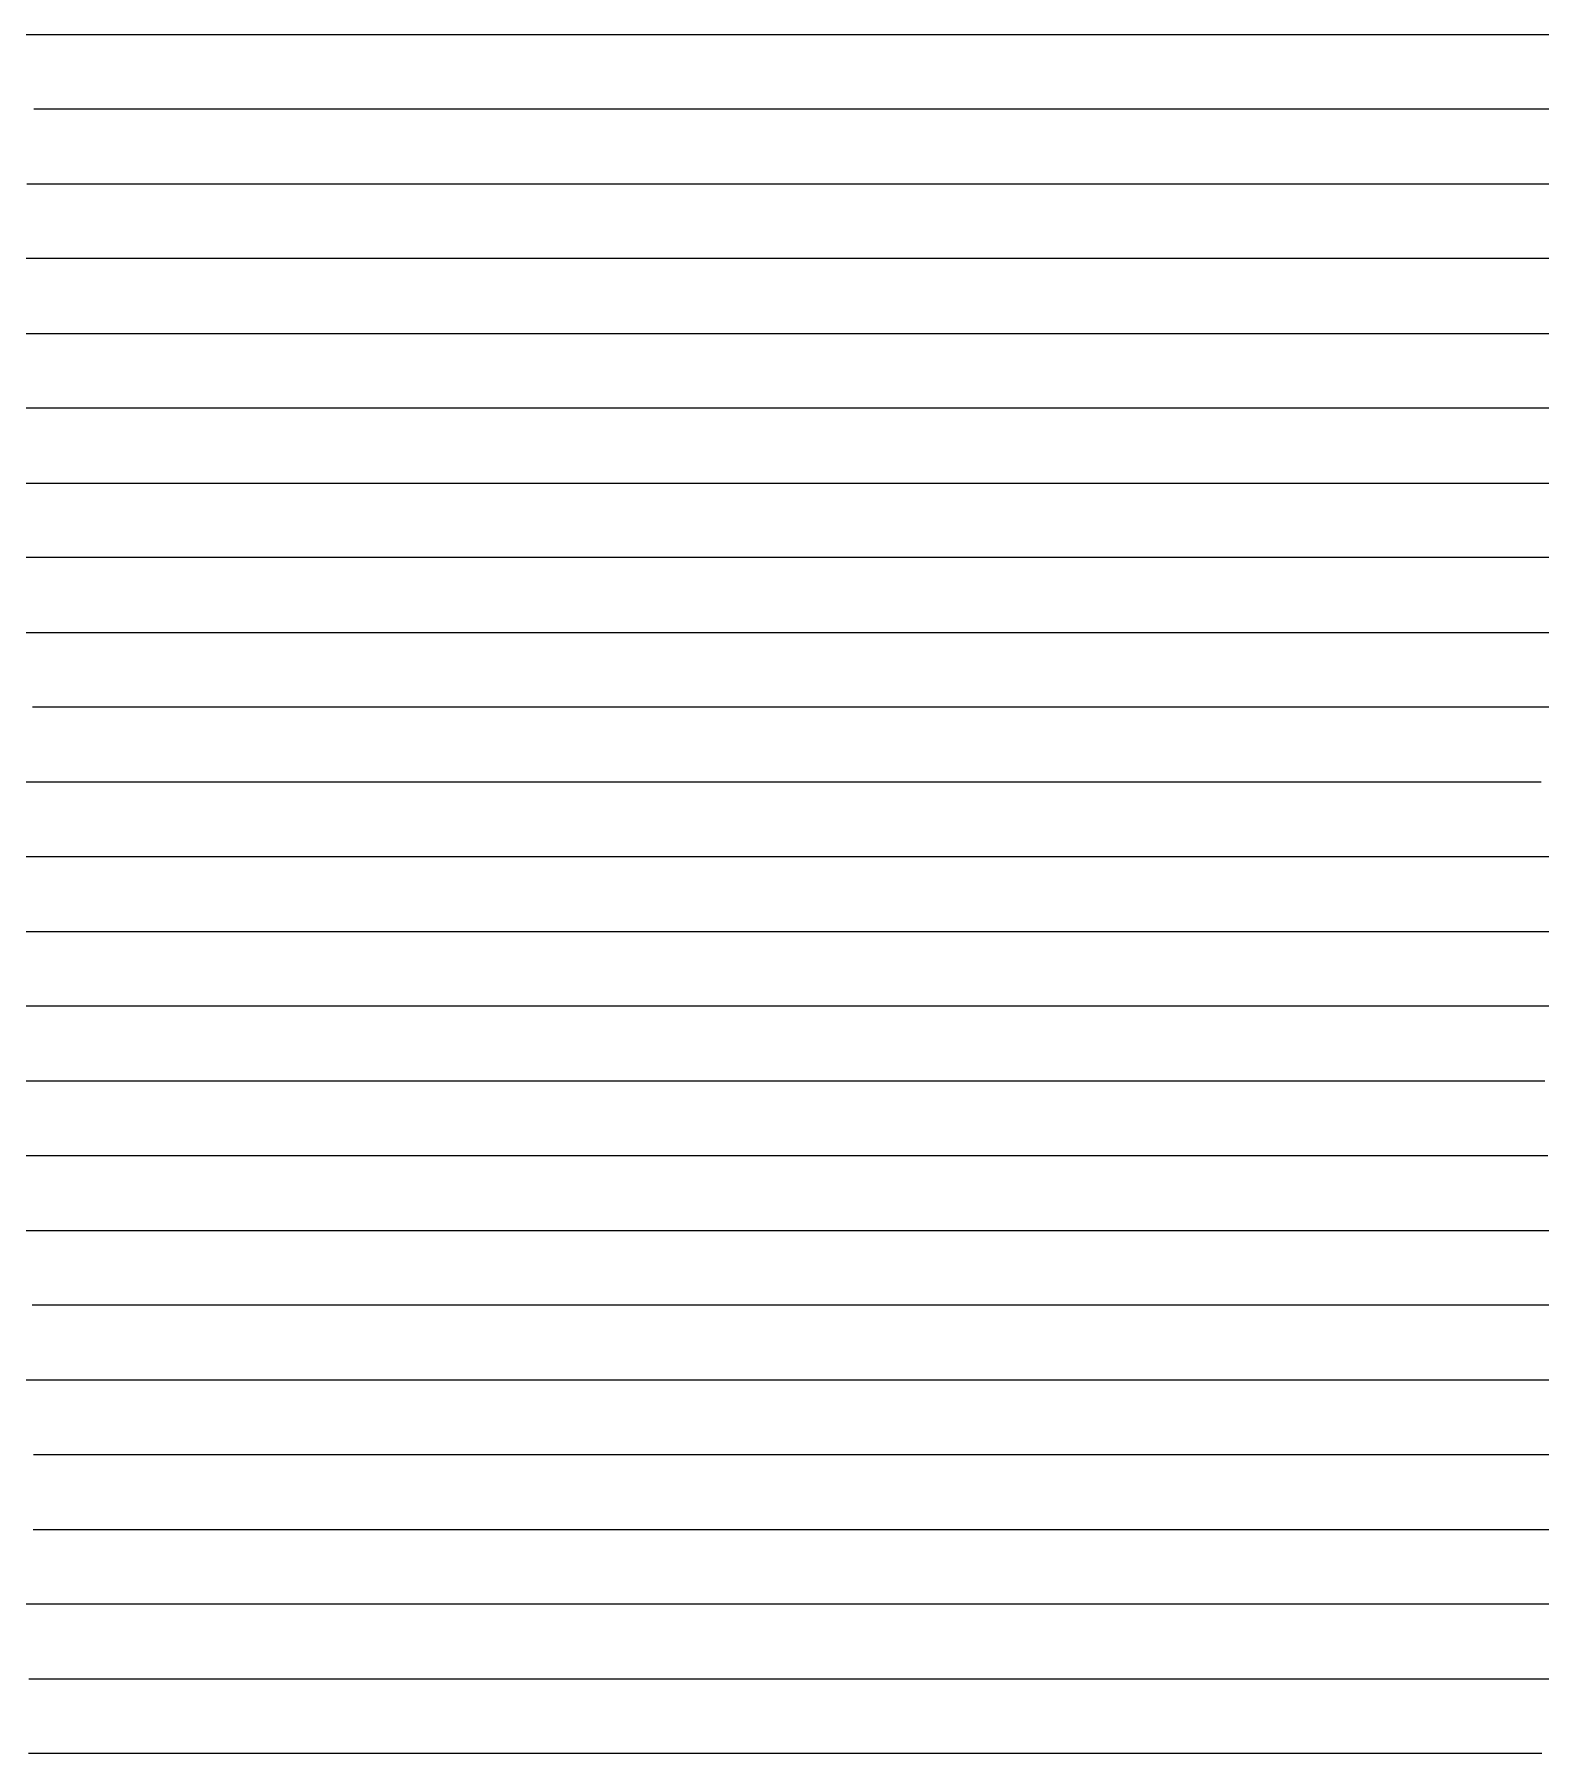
# Model space of a CAD drawing. Extents: x 20 to 170, y 60 to 234.
# Drawn here: x 113.75 to 132.5, y 190.27 to 211.67 of the extents above; entities that cross this region are included whole.
import ezdxf

# ---------------------------------------------------------------- set-up
doc = ezdxf.new("R2010")
doc.units = 0
doc.header["$LTSCALE"] = 0.000394
doc.layers.add('SPLINE', color=7, linetype='CONTINUOUS')

msp = doc.modelspace()

# ---------------------------------------------------------------- linework, layer by layer
at = {"layer": 'SPLINE', "color": 2}
for points in [[(113.461075, 211.673523, -29.547874), (113.877045, 211.673523, -29.673153), (114.082657, 211.673523, -29.789013), (114.290627, 211.673523, -30.014473), (114.465569, 211.673523, -30.302551), (114.482086, 211.673523, -30.321331), (114.994957, 211.673523, -30.656351), (115.200623, 211.673523, -30.872391), (115.302185, 211.673523, -31.075909), (115.354202, 211.673523, -31.235649), (115.406212, 211.673523, -31.492409), (115.477127, 211.673523, -32.009068), (115.860016, 211.673523, -32.506924), (115.883614, 211.673523, -32.519444), (116.067986, 211.673523, -32.672863), (116.252342, 211.673523, -33.051743), (116.339798, 211.673523, -33.311623), (116.954254, 211.673523, -35.309376), (116.973213, 211.673523, -35.362595), (117.143364, 211.673523, -35.559875), (117.311172, 211.673523, -35.885536), (117.481339, 211.673523, -36.358311), (117.649132, 211.673523, -37.009651), (117.75074, 211.673523, -37.523129), (117.975288, 211.673523, -38.756886), (119.045952, 211.673523, -38.794464), (121.487434, 211.673523, -38.800705), (121.837189, 211.673523, -38.806965), (122.359535, 211.673523, -38.847664), (122.534447, 211.673523, -38.857063), (123.231659, 211.673523, -38.835144), (124.278687, 211.673523, -38.863304), (126.022949, 211.673523, -38.910263), (127.419716, 211.673523, -38.910263), (128.116913, 211.673523, -38.925945), (128.814178, 211.673523, -38.913445), (129.861221, 211.673523, -38.913445), (130.210983, 211.673523, -38.922825), (130.908203, 211.673523, -38.976044), (131.257965, 211.673523, -38.988544), (131.605392, 211.673523, -38.988544), (133.002243, 211.673523, -39.026123)], [(132.827393, 210.742386, -39.026123), (131.257965, 210.742386, -38.963524), (130.560776, 210.742386, -38.947865), (130.210983, 210.742386, -38.922825), (128.814178, 210.742386, -38.910263), (128.466782, 210.742386, -38.919704), (128.116913, 210.742386, -38.941605), (127.419716, 210.742386, -38.885223), (127.069977, 210.742386, -38.875843), (126.022949, 210.742386, -38.894604), (124.628479, 210.742386, -38.872746), (123.406609, 210.742386, -38.872746), (122.534447, 210.742386, -38.825745), (121.837189, 210.742386, -38.800705), (119.918106, 210.742386, -38.800705), (119.89444, 210.742386, -38.759983), (119.603722, 210.742386, -36.583771), (119.464279, 210.742386, -35.694496), (119.324867, 210.742386, -35.008755), (119.185371, 210.742386, -34.48584), (119.045952, 210.742386, -34.09758), (118.90416, 210.742386, -33.831421), (118.762367, 210.742386, -33.677982), (118.738693, 210.742386, -33.662342), (118.22821, 210.742386, -32.456802), (118.21167, 210.742386, -32.403587), (118.124176, 210.742386, -31.927628), (118.027328, 210.742386, -31.586348), (117.930374, 210.742386, -31.379669), (117.701141, 210.742386, -31.169849), (117.256798, 210.742386, -31.025829), (117.23555, 210.742386, -30.991409), (117.204819, 210.742386, -30.891211), (116.989723, 210.742386, -30.515451), (116.743919, 210.742386, -30.286871), (116.252342, 210.742386, -29.795273), (116.091614, 210.742386, -29.588594), (115.930893, 210.742386, -29.428915), (115.890717, 210.742386, -29.403854), (114.966606, 210.742386, -28.774477), (114.857872, 210.742386, -28.714996), (114.311905, 210.742386, -28.627337), (113.90303, 210.742386, -28.661757), (113.744698, 210.742386, -28.686817)], [(113.657265, 209.811172, -27.046062), (113.869949, 209.811172, -27.50004), (114.02832, 209.811172, -27.907139), (114.049576, 209.811172, -27.932178), (114.453735, 209.811172, -27.894619), (114.857872, 209.811172, -27.756821), (115.380219, 209.811172, -27.675421), (115.9049, 209.811172, -27.838259), (116.252342, 209.811172, -28.076199), (116.951927, 209.811172, -28.527117), (117.299347, 209.811172, -28.840237), (117.540421, 209.811172, -29.137714), (117.776802, 209.811172, -29.513454), (117.8004, 209.811172, -29.538515), (118.06749, 209.811172, -29.610495), (118.336922, 209.811172, -29.660633), (118.679619, 209.811172, -29.826572), (118.852119, 209.811172, -29.989433), (119.022293, 209.811172, -30.261793), (119.211426, 209.811172, -30.700171), (119.227936, 209.811172, -30.722111), (119.655739, 209.811172, -31.000809), (119.851898, 209.811172, -31.207449), (119.948807, 209.811172, -31.407869), (120.048035, 209.811172, -31.780447), (120.187508, 209.811172, -32.810623), (120.211143, 209.811172, -32.926502), (120.636559, 209.811172, -34.10384), (120.844536, 209.811172, -34.366859), (121.052559, 209.811172, -34.874161), (121.258141, 209.811172, -35.666336), (121.362144, 209.811172, -36.198631), (121.482689, 209.811172, -36.968891), (121.742668, 209.811172, -38.778744), (121.761566, 209.811172, -38.813244), (122.534447, 209.811172, -38.800705), (122.884216, 209.811172, -38.819485), (123.406609, 209.811172, -38.860184), (123.928925, 209.811172, -38.872746), (125.325691, 209.811172, -38.872746), (126.022949, 209.811172, -38.894604), (127.419716, 209.811172, -38.872746), (128.466782, 209.811172, -38.947865), (129.164001, 209.811172, -38.947865), (129.861221, 209.811172, -38.969784), (130.210983, 209.811172, -38.960365), (131.605392, 209.811172, -38.972904), (132.827393, 209.811172, -39.023045)], [(132.652512, 208.882339, -38.988544), (132.305008, 208.882339, -38.991703), (131.52037, 208.882339, -39.023045), (130.908203, 208.882339, -39.010506), (130.560776, 208.882339, -38.988544), (130.036102, 208.882339, -38.954124), (128.814178, 208.882339, -38.947865), (127.419716, 208.882339, -38.872746), (126.022949, 208.882339, -38.891525), (125.675514, 208.882339, -38.875843), (123.678322, 208.882339, -38.872746), (123.364037, 208.882339, -38.857063), (123.340363, 208.882339, -38.844524), (123.231659, 208.882339, -38.569008), (122.969322, 208.882339, -38.086788), (122.685692, 208.882339, -37.779907), (122.288628, 208.882339, -35.716415), (121.915199, 208.882339, -33.142544), (121.889236, 208.882339, -33.032944), (121.863243, 208.882339, -32.948444), (121.137634, 208.882339, -30.985149), (120.920189, 208.882339, -30.380831), (120.790184, 208.882339, -30.127172), (120.440422, 208.882339, -29.804653), (120.005493, 208.882339, -29.641815), (119.568283, 208.882339, -29.356915), (119.393402, 208.882339, -29.253574), (119.045952, 208.882339, -29.150215), (118.717445, 208.882339, -29.093855), (118.549629, 208.882339, -28.765097), (118.433823, 208.882339, -28.561537), (118.024948, 208.882339, -27.913359), (117.911507, 208.882339, -27.756821), (117.649132, 208.882339, -27.547041), (116.777046, 208.882339, -27.033503), (116.602104, 208.882339, -26.945843), (116.252342, 208.882339, -26.867582), (115.930893, 208.882339, -26.873802), (115.730049, 208.882339, -26.905123), (115.609474, 208.882339, -26.905123), (115.288055, 208.882339, -26.939583), (115.127327, 208.882339, -26.989662), (114.966606, 208.882339, -27.049183), (114.945351, 208.882339, -27.046062), (114.857872, 208.882339, -26.848763), (114.508072, 208.882339, -25.990805), (114.399338, 208.882339, -25.709026), (114.160637, 208.882339, -25.333246), (113.907776, 208.882339, -25.142248), (113.635986, 208.882339, -24.963728)], [(113.461075, 207.951126, -23.573492), (114.857872, 207.951126, -24.531651), (115.129692, 207.951126, -24.782148), (115.266777, 207.951126, -24.985668), (115.675644, 207.951126, -25.893726), (115.947464, 207.951126, -26.391624), (115.968742, 207.951126, -26.416664), (116.11055, 207.951126, -26.447985), (116.252342, 207.951126, -26.401005), (116.951927, 207.951126, -26.291405), (117.299347, 207.951126, -26.316444), (117.649132, 207.951126, -26.444864), (118.346367, 207.951126, -26.861282), (118.696159, 207.951126, -27.118082), (118.87104, 207.951126, -27.30278), (119.045952, 207.951126, -27.593981), (119.655739, 207.951126, -28.799557), (120.440422, 207.951126, -29.003077), (120.745262, 207.951126, -29.103294), (120.790184, 207.951126, -29.103294), (121.137634, 207.951126, -29.159655), (121.487434, 207.951126, -29.344355), (121.662308, 207.951126, -29.519714), (121.837189, 207.951126, -29.823433), (122.16806, 207.951126, -30.706451), (122.68335, 207.951126, -31.545588), (122.718758, 207.951126, -31.614487), (122.829849, 207.951126, -31.940187), (123.014214, 207.951126, -32.885803), (123.609833, 207.951126, -34.26038), (123.817825, 207.951126, -34.80526), (123.935959, 207.951126, -35.202915), (124.054146, 207.951126, -35.707016), (124.15815, 207.951126, -36.245632), (124.278687, 207.951126, -37.006512), (124.545769, 207.951126, -38.872746), (125.675514, 207.951126, -38.875843), (126.022949, 207.951126, -38.891525), (126.722458, 207.951126, -38.875843), (127.419716, 207.951126, -38.875843), (128.466782, 207.951126, -38.913445), (128.814178, 207.951126, -38.913445), (130.733292, 207.951126, -38.969784), (131.257965, 207.951126, -38.988544), (133.002243, 207.951126, -38.988544)], [(133.002243, 207.019928, -38.988544), (131.605392, 207.019928, -38.988544), (130.908203, 207.019928, -38.976044), (130.560776, 207.019928, -38.947865), (130.036102, 207.019928, -38.913445), (126.696556, 207.019928, -38.910263), (126.263977, 207.019928, -38.897785), (126.242691, 207.019928, -38.853905), (126.131622, 207.019928, -38.456268), (126.022949, 207.019928, -38.080509), (125.876358, 207.019928, -37.682808), (125.729851, 207.019928, -37.382252), (125.434433, 207.019928, -37.009651), (125.413147, 207.019928, -36.972073), (125.020813, 207.019928, -35.371975), (124.725349, 207.019928, -33.295982), (124.701752, 207.019928, -33.158222), (124.675789, 207.019928, -33.061123), (124.125061, 207.019928, -31.442289), (124.016281, 207.019928, -31.157349), (123.668907, 207.019928, -30.365131), (123.581482, 207.019928, -30.211733), (123.47274, 207.019928, -30.077093), (122.976448, 207.019928, -29.613655), (122.664413, 207.019928, -29.106415), (122.534447, 207.019928, -28.940416), (122.184624, 207.019928, -28.702436), (121.837189, 207.019928, -28.621077), (121.537025, 207.019928, -28.627337), (121.236862, 207.019928, -28.652357), (120.898895, 207.019928, -28.639816), (120.615303, 207.019928, -28.570917), (119.918106, 207.019928, -27.158762), (119.743164, 207.019928, -26.905123), (119.045952, 207.019928, -26.347744), (118.696159, 207.019928, -26.094164), (118.346367, 207.019928, -25.903166), (117.649132, 207.019928, -25.837366), (117.138672, 207.019928, -25.890606), (117.022812, 207.019928, -25.853046), (116.885757, 207.019928, -25.802946), (116.252342, 207.019928, -24.688189), (116.079811, 207.019928, -24.40641), (115.9049, 207.019928, -24.22481), (115.555077, 207.019928, -24.036932), (115.467651, 207.019928, -24.008732), (114.971313, 207.019928, -23.604832), (114.857872, 207.019928, -23.463892), (114.508072, 207.019928, -23.128874), (113.985786, 207.019928, -22.784416), (113.810867, 207.019928, -22.690475), (113.461075, 207.019928, -22.596556)], [(112.76387, 206.088715, -22.405556), (113.810867, 206.088715, -22.142538), (114.160637, 206.088715, -22.123737), (114.508072, 206.088715, -22.148798), (114.857872, 206.088715, -22.280315), (115.205338, 206.088715, -22.602816), (115.555077, 206.088715, -23.044313), (115.838753, 206.088715, -23.319834), (116.056168, 206.088715, -23.385633), (116.252342, 206.088715, -23.454512), (116.602104, 206.088715, -23.717512), (116.951927, 206.088715, -24.07761), (117.779121, 206.088715, -25.449146), (117.996574, 206.088715, -25.533627), (119.045952, 206.088715, -25.505466), (119.393402, 206.088715, -25.608807), (120.440422, 206.088715, -26.332085), (120.712219, 206.088715, -26.563843), (120.849266, 206.088715, -26.764242), (120.986359, 206.088715, -27.036642), (121.529953, 206.088715, -28.179539), (121.553596, 206.088715, -28.210838), (121.837189, 206.088715, -28.151379), (122.184624, 206.088715, -28.110659), (122.534447, 206.088715, -28.088758), (122.884216, 206.088715, -28.116919), (123.231659, 206.088715, -28.257818), (123.47274, 206.088715, -28.448856), (123.732697, 206.088715, -28.686817), (123.928925, 206.088715, -28.746317), (124.278687, 206.088715, -28.887217), (124.45356, 206.088715, -29.043795), (124.628479, 206.088715, -29.341255), (125.325691, 206.088715, -31.392189), (125.675514, 206.088715, -32.503803), (126.022949, 206.088715, -33.903439), (126.883209, 206.088715, -37.053452), (126.939964, 206.088715, -37.275791), (127.053383, 206.088715, -37.804947), (127.266083, 206.088715, -38.878944), (128.116913, 206.088715, -38.910263), (130.210983, 206.088715, -38.910263), (130.908203, 206.088715, -38.941605), (131.780304, 206.088715, -38.982346), (133.002243, 206.088715, -38.988544)], [(133.002243, 205.159882, -38.991703), (132.305008, 205.159882, -38.976044), (131.955276, 205.159882, -38.954124), (130.908203, 205.159882, -38.944744), (130.210983, 205.159882, -38.919704), (129.426315, 205.159882, -38.903984), (129.164001, 205.159882, -38.885223), (129.142731, 205.159882, -38.819485), (128.918213, 205.159882, -37.473068), (128.814178, 205.159882, -36.918812), (128.60144, 205.159882, -36.051476), (128.388794, 205.159882, -35.481575), (128.176056, 205.159882, -35.152775), (127.963318, 205.159882, -35.027534), (127.942032, 205.159882, -35.024437), (127.549736, 205.159882, -34.70504), (127.533165, 205.159882, -34.648701), (127.47641, 205.159882, -34.363781), (127.419716, 205.159882, -34.169621), (126.883209, 205.159882, -32.810623), (126.453056, 205.159882, -31.295109), (125.58802, 205.159882, -28.727497), (125.455681, 205.159882, -28.448856), (125.325691, 205.159882, -28.276619), (124.975891, 205.159882, -28.029259), (124.628479, 205.159882, -27.932178), (124.191231, 205.159882, -27.875818), (123.702003, 205.159882, -27.738041), (123.231659, 205.159882, -27.70672), (122.862999, 205.159882, -27.738041), (122.468254, 205.159882, -27.813219), (122.447021, 205.159882, -27.791279), (121.837189, 205.159882, -26.432304), (121.662308, 205.159882, -26.128584), (121.487434, 205.159882, -25.953224), (121.137634, 205.159882, -25.727766), (120.440422, 205.159882, -25.301947), (120.090599, 205.159882, -25.167288), (119.743164, 205.159882, -25.132868), (119.045952, 205.159882, -25.154768), (118.5, 205.159882, -25.123468), (118.478714, 205.159882, -25.101528), (117.649132, 205.159882, -23.802092), (117.50499, 205.159882, -23.642412), (116.935379, 205.159882, -23.063114), (116.710815, 205.159882, -22.731195), (116.493393, 205.159882, -22.468176), (116.252342, 205.159882, -22.236456), (115.9049, 205.159882, -21.901398), (115.555077, 205.159882, -21.710398), (115.205338, 205.159882, -21.641518), (114.857872, 205.159882, -21.610218), (114.465569, 205.159882, -21.691658), (113.461075, 205.159882, -21.785538)], [(113.461075, 204.228653, -20.865002), (113.940865, 204.228653, -21.4662), (113.964493, 204.228653, -21.4662), (114.411201, 204.228653, -21.17182), (114.857872, 204.228653, -21.115499), (115.600021, 204.228653, -21.18438), (115.926178, 204.228653, -21.162439), (116.252342, 204.228653, -21.23448), (116.602104, 204.228653, -21.400419), (116.951927, 204.228653, -21.672817), (117.299347, 204.228653, -22.170717), (117.582985, 204.228653, -22.584036), (118.195091, 204.228653, -23.592272), (118.762367, 204.228653, -24.46277), (119.067238, 204.228653, -24.760248), (119.764442, 204.228653, -24.716408), (120.187508, 204.228653, -24.732048), (120.440422, 204.228653, -24.700748), (120.790184, 204.228653, -24.728909), (121.137634, 204.228653, -24.813448), (121.487434, 204.228653, -24.998228), (122.184624, 204.228653, -25.433426), (122.534447, 204.228653, -25.709026), (122.709335, 204.228653, -25.965784), (123.27655, 204.228653, -27.171261), (123.406609, 204.228653, -27.478161), (123.727982, 204.228653, -27.374821), (124.028152, 204.228653, -27.327841), (124.628479, 204.228653, -27.356041), (124.86721, 204.228653, -27.402981), (125.446205, 204.228653, -27.39048), (125.734596, 204.228653, -27.42802), (126.022949, 204.228653, -27.5345), (126.372711, 204.228653, -27.847639), (126.502708, 204.228653, -28.101238), (126.722458, 204.228653, -28.749416), (127.069977, 204.228653, -29.832853), (127.419716, 204.228653, -31.025829), (127.724617, 204.228653, -31.824287), (127.745903, 204.228653, -31.865007), (128.279999, 204.228653, -32.497524), (128.937088, 204.228653, -32.901443), (129.142731, 204.228653, -33.095562), (129.244339, 204.228653, -33.274063), (129.345963, 204.228653, -33.599743), (129.735901, 204.228653, -35.916836), (129.837555, 204.228653, -36.608833), (130.123535, 204.228653, -38.810104), (130.144806, 204.228653, -38.919704), (130.908203, 204.228653, -38.947865), (131.605392, 204.228653, -38.947865), (133.699463, 204.228653, -39.026123)], [(133.874329, 203.29744, -39.026123), (131.955276, 203.29744, -38.947865), (131.93396, 203.29744, -38.844524), (131.728348, 203.29744, -37.629589), (131.605392, 203.29744, -36.959511), (131.432953, 203.29744, -36.236233), (131.257965, 203.29744, -35.716415), (131.083099, 203.29744, -35.365696), (130.908203, 203.29744, -35.168457), (130.886932, 203.29744, -35.121475), (130.513489, 203.29744, -34.009899), (130.494629, 203.29744, -33.9254), (130.296082, 203.29744, -32.403587), (130.210983, 203.29744, -32.096748), (130.036102, 203.29744, -31.799267), (129.861221, 203.29744, -31.642687), (129.577545, 203.29744, -31.523727), (129.185242, 203.29744, -31.442289), (128.967773, 203.29744, -31.31391), (128.814178, 203.29744, -31.169849), (128.358002, 203.29744, -30.646971), (128.334381, 203.29744, -30.615671), (128.116913, 203.29744, -29.795273), (127.767159, 203.29744, -28.530256), (127.483505, 203.29744, -27.559561), (127.419716, 203.29744, -27.36544), (127.244835, 203.29744, -27.068003), (127.069977, 203.29744, -26.902002), (126.722458, 203.29744, -26.745422), (126.022949, 203.29744, -26.754803), (125.892937, 203.29744, -26.786142), (125.325691, 203.29744, -26.720383), (124.628479, 203.29744, -26.783003), (124.441765, 203.29744, -26.870703), (124.257408, 203.29744, -26.967722), (124.236122, 203.29744, -26.967722), (123.685417, 203.29744, -25.643227), (123.458557, 203.29744, -25.301947), (123.231659, 203.29744, -25.123468), (123.056747, 203.29744, -25.048288), (122.884216, 203.29744, -24.982548), (122.534447, 203.29744, -24.775888), (122.359535, 203.29744, -24.66317), (122.184624, 203.29744, -24.55983), (121.837189, 203.29744, -24.43461), (120.965065, 203.29744, -24.24671), (120.790184, 203.29744, -24.22481), (120.440422, 203.29744, -24.19663), (120.263161, 203.29744, -24.21541), (120.149719, 203.29744, -24.07761), (119.806984, 203.29744, -23.802092), (119.785728, 203.29744, -23.789532), (119.183044, 203.29744, -23.376234), (118.958527, 203.29744, -22.997334), (118.691422, 203.29744, -22.712416), (118.426735, 203.29744, -22.533936), (118.027328, 203.29744, -21.826298), (117.838234, 203.29744, -21.522539), (117.649132, 203.29744, -21.237579), (117.299347, 203.29744, -20.880642), (116.951927, 203.29744, -20.724081), (116.559563, 203.29744, -20.733461), (116.252342, 203.29744, -20.614502), (115.555077, 203.29744, -20.595661), (115.205338, 203.29744, -20.699041), (114.857872, 203.29744, -21.00902), (114.782249, 203.29744, -21.09672), (114.761002, 203.29744, -21.11232), (114.553001, 203.29744, -21.11858), (114.529358, 203.29744, -21.10294), (114.262268, 203.29744, -20.699041), (113.995224, 203.29744, -20.354582), (113.728157, 203.29744, -20.075903)], [(113.461075, 202.368591, -19.133406), (113.810867, 202.368591, -19.255526), (114.160637, 202.368591, -19.546705), (114.770447, 202.368591, -20.241863), (114.857872, 202.368591, -20.357721), (115.075317, 202.368591, -20.733461), (115.590546, 202.368591, -20.573801), (115.798515, 202.368591, -20.279444), (116.025436, 202.368591, -20.050863), (116.252342, 202.368591, -19.928743), (116.951927, 202.368591, -19.869244), (117.299347, 202.368591, -19.928743), (117.649132, 202.368591, -20.113483), (117.916206, 202.368591, -20.389042), (118.183319, 202.368591, -20.783562), (118.717445, 202.368591, -21.616478), (119.045952, 202.368591, -21.835678), (119.743164, 202.368591, -22.274055), (120.440422, 202.368591, -22.812634), (121.29129, 202.368591, -23.777052), (121.312553, 202.368591, -23.789532), (121.837189, 202.368591, -23.830252), (123.231659, 202.368591, -24.18721), (123.581482, 202.368591, -24.30619), (123.928925, 202.368591, -24.36257), (124.278687, 202.368591, -24.51289), (124.45356, 202.368591, -24.678808), (124.628479, 202.368591, -24.970028), (125.07048, 202.368591, -26.159904), (125.21698, 202.368591, -26.626442), (125.238266, 202.368591, -26.629562), (125.434433, 202.368591, -26.532524), (125.630562, 202.368591, -26.457344), (126.547592, 202.368591, -26.159904), (126.722458, 202.368591, -26.122284), (127.419716, 202.368591, -26.081644), (127.767159, 202.368591, -26.175545), (128.116913, 202.368591, -26.419785), (128.258743, 202.368591, -26.610783), (128.400574, 202.368591, -26.936422), (128.814178, 202.368591, -28.486397), (129.230148, 202.368591, -30.130293), (129.251434, 202.368591, -30.199173), (129.400269, 202.368591, -30.343231), (130.210983, 202.368591, -30.543631), (130.385895, 202.368591, -30.578091), (130.560776, 202.368591, -30.621891), (130.908203, 202.368591, -30.847351), (131.040558, 202.368591, -31.00701), (131.170547, 202.368591, -31.279449), (131.454208, 202.368591, -32.124866), (131.475494, 202.368591, -32.178127), (132.014313, 202.368591, -33.255283), (132.097015, 202.368591, -33.461945), (132.137253, 202.368591, -33.627884), (132.50592, 202.368591, -35.810356)], [(132.959702, 201.437363, -32.231346), (132.271942, 201.437363, -30.922529), (132.042664, 201.437363, -30.468491), (131.93866, 201.437363, -30.293131), (131.605392, 201.437363, -29.992533), (131.432953, 201.437363, -29.914253), (130.908203, 201.437363, -29.738873), (130.210983, 201.437363, -29.607395), (130.123535, 201.437363, -29.598015), (130.102234, 201.437363, -29.588594), (129.780792, 201.437363, -28.408138), (129.459442, 201.437363, -27.124342), (129.298737, 201.437363, -26.516865), (129.135635, 201.437363, -26.197464), (128.814178, 201.437363, -25.871826), (128.466782, 201.437363, -25.709026), (128.116913, 201.437363, -25.658886), (127.767159, 201.437363, -25.662046), (127.419716, 201.437363, -25.718407), (127.069977, 201.437363, -25.818626), (126.372711, 201.437363, -26.072205), (125.959106, 201.437363, -26.210024), (125.935463, 201.437363, -26.206844), (125.446205, 201.437363, -24.63187), (125.283157, 201.437363, -24.20603), (124.954643, 201.437363, -23.689352), (124.628479, 201.437363, -23.423214), (124.278687, 201.437363, -23.316734), (123.928925, 201.437363, -23.366854), (123.680717, 201.437363, -23.504612), (123.623985, 201.437363, -23.539072), (123.231659, 201.437363, -23.492052), (122.033348, 201.437363, -23.441992), (122.00975, 201.437363, -23.435692), (121.487434, 201.437363, -22.862694), (121.312553, 201.437363, -22.677996), (120.440422, 201.437363, -22.001617), (120.206406, 201.437363, -21.835678), (119.97245, 201.437363, -21.744858), (119.502106, 201.437363, -21.591457), (118.87104, 201.437363, -20.517382), (118.696159, 201.437363, -20.257504), (118.521271, 201.437363, -20.063343), (118.346367, 201.437363, -19.941263), (117.998962, 201.437363, -19.806623), (117.649132, 201.437363, -19.775324), (117.16935, 201.437363, -19.831663), (116.476883, 201.437363, -19.856724), (116.252342, 201.437363, -19.888023), (115.914375, 201.437363, -20.035223), (115.576355, 201.437363, -20.439121), (115.555077, 201.437363, -20.407822), (115.205338, 201.437363, -19.725183), (115.032784, 201.437363, -19.449665), (114.857872, 201.437363, -19.230465), (114.508072, 201.437363, -18.932987), (114.160637, 201.437363, -18.807747), (113.548531, 201.437363, -18.879747)], [(113.461075, 200.506165, -18.187769), (114.160637, 200.506165, -18.125149), (114.508072, 200.506165, -18.187769), (114.857872, 200.506165, -18.372509), (115.158058, 200.506165, -18.682487), (115.756004, 200.506165, -19.440266), (116.056168, 200.506165, -20.007004), (116.079811, 200.506165, -20.000744), (116.252342, 200.506165, -19.859863), (116.951927, 200.506165, -19.484085), (117.649132, 200.506165, -19.333805), (118.346367, 200.506165, -19.449665), (118.696159, 200.506165, -19.703283), (119.367371, 200.506165, -20.382742), (119.528099, 200.506165, -20.564362), (119.688812, 200.506165, -20.802341), (120.352974, 200.506165, -21.722958), (120.965065, 200.506165, -22.023558), (121.137634, 200.506165, -22.126858), (121.312553, 200.506165, -22.258396), (122.099564, 200.506165, -22.987934), (122.647873, 200.506165, -23.119493), (122.796761, 200.506165, -23.116354), (123.406609, 200.506165, -22.668556), (123.581482, 200.506165, -22.555836), (123.928925, 200.506165, -22.377356), (124.628479, 200.506165, -22.205135), (124.975891, 200.506165, -22.245855), (125.325691, 200.506165, -22.455656), (125.448586, 200.506165, -22.602816), (125.57383, 200.506165, -22.853313), (125.959106, 200.506165, -23.930492), (126.022949, 200.506165, -24.13711), (126.12928, 200.506165, -24.51597), (126.479103, 200.506165, -25.903166), (126.502708, 200.506165, -25.943865), (126.973076, 200.506165, -25.712126), (127.308624, 200.506165, -25.590006), (127.419716, 200.506165, -25.555546), (127.674957, 200.506165, -25.517986), (128.466782, 200.506165, -25.477266), (128.814178, 200.506165, -25.420946), (129.164001, 200.506165, -25.449146), (129.513748, 200.506165, -25.583746), (129.68634, 200.506165, -25.709026), (129.861221, 200.506165, -25.896906), (130.036102, 200.506165, -26.150484), (130.210983, 200.506165, -26.532524), (130.756958, 200.506165, -28.502077), (130.908203, 200.506165, -28.918537), (130.929443, 200.506165, -28.924797), (131.267456, 200.506165, -28.956097), (131.605392, 200.506165, -29.065695), (132.305008, 200.506165, -29.356915), (132.652512, 200.506165, -29.563555)], [(133.002243, 199.577316, -28.852757), (132.486984, 199.577316, -28.583477), (132.314514, 199.577316, -28.505177), (131.971741, 199.577316, -28.442556), (131.629089, 199.577316, -28.433197), (131.605392, 199.577316, -28.401878), (130.979095, 199.577316, -26.689062), (130.723862, 199.577316, -26.128584), (130.466248, 199.577316, -25.793507), (129.861221, 199.577316, -25.208008), (129.513748, 199.577316, -25.020088), (128.814178, 199.577316, -24.963728), (128.279999, 199.577316, -25.067108), (127.745903, 199.577316, -25.502306), (127.419716, 199.577316, -25.539927), (127.332298, 199.577316, -25.571226), (127.311035, 199.577316, -25.511766), (127.088791, 199.577316, -24.42519), (126.989555, 199.577316, -23.971172), (126.56649, 199.577316, -22.299076), (126.505096, 199.577316, -22.095558), (126.344345, 199.577316, -21.791798), (126.022949, 199.577316, -21.50688), (125.675514, 199.577316, -21.39102), (125.325691, 199.577316, -21.37538), (124.975891, 199.577316, -21.40358), (124.628479, 199.577316, -21.503759), (124.425194, 199.577316, -21.619577), (124.039963, 199.577316, -21.892017), (122.91021, 199.577316, -22.812634), (122.891312, 199.577316, -22.825134), (121.945923, 199.577316, -22.793816), (121.411804, 199.577316, -22.292816), (120.965065, 199.577316, -22.007877), (120.669678, 199.577316, -21.56012), (120.546753, 199.577316, -21.31584), (119.743164, 199.577316, -19.950644), (119.393402, 199.577316, -19.562426), (119.045952, 199.577316, -19.368265), (118.696159, 199.577316, -19.302465), (117.998962, 199.577316, -19.299385), (117.065376, 199.577316, -19.371386), (116.774666, 199.577316, -19.549866), (116.483978, 199.577316, -19.935003), (116.462692, 199.577316, -19.935003), (116.079811, 199.577316, -18.857847), (115.9049, 199.577316, -18.522827), (115.555077, 199.577316, -18.194069), (115.205338, 199.577316, -18.056269), (114.857872, 199.577316, -18.024929), (114.81295, 199.577316, -18.028049), (114.127571, 199.577316, -17.937269), (113.461075, 199.577316, -17.98737)], [(113.614708, 198.646088, -17.927889), (114.245766, 198.646088, -17.674231), (114.857872, 198.646088, -17.530231), (115.205338, 198.646088, -17.555271), (115.555077, 198.646088, -17.671131), (115.9049, 198.646088, -17.971689), (116.079811, 198.646088, -18.209709), (116.164848, 198.646088, -18.372509), (116.755768, 198.646088, -19.637526), (116.777046, 198.646088, -19.659466), (117.211914, 198.646088, -19.286825), (117.649132, 198.646088, -19.045727), (117.998962, 198.646088, -18.901688), (118.171509, 198.646088, -18.845327), (118.346367, 198.646088, -18.801487), (119.045952, 198.646088, -18.829687), (119.393402, 198.646088, -18.964327), (119.743164, 198.646088, -19.246145), (120.265488, 198.646088, -19.756523), (120.440422, 198.646088, -19.953823), (120.669678, 198.646088, -20.338942), (120.898895, 198.646088, -21.00276), (121.378716, 198.646088, -22.543316), (121.423607, 198.646088, -22.609076), (121.622131, 198.646088, -22.728056), (121.837189, 198.646088, -22.646656), (122.00975, 198.646088, -22.612196), (122.184624, 198.646088, -22.596556), (122.773186, 198.646088, -22.565256), (123.231659, 198.646088, -22.364836), (123.493996, 198.646088, -22.283436), (123.581482, 198.646088, -22.211416), (124.115601, 198.646088, -21.41296), (124.243217, 198.646088, -21.250099), (124.370888, 198.646088, -21.13114), (124.628479, 198.646088, -20.98708), (125.325691, 198.646088, -20.852442), (126.022949, 198.646088, -20.799221), (126.372711, 198.646088, -20.830502), (126.722458, 198.646088, -20.949539), (127.069977, 198.646088, -21.17812), (127.244835, 198.646088, -21.37538), (127.419716, 198.646088, -21.694757), (127.507179, 198.646088, -22.004738), (128.116913, 198.646088, -25.038908), (128.138184, 198.646088, -25.095268), (128.814178, 198.646088, -24.769629), (129.164001, 198.646088, -24.67569), (129.513748, 198.646088, -24.60993), (130.210983, 198.646088, -24.63187), (130.560776, 198.646088, -24.788408), (130.908203, 198.646088, -25.182968), (131.083099, 198.646088, -25.502306), (131.257965, 198.646088, -26.009584), (131.605392, 198.646088, -27.105522), (131.889069, 198.646088, -27.925919), (131.912704, 198.646088, -27.954079), (132.099365, 198.646088, -28.063679), (132.550797, 198.646088, -28.063679)], [(132.588684, 197.71489, -27.659781), (131.879608, 197.71489, -25.702726), (131.605392, 197.71489, -25.254988), (131.432953, 197.71489, -25.085888), (131.345428, 197.71489, -25.020088), (130.560776, 197.71489, -24.48469), (130.210983, 197.71489, -24.36257), (129.523254, 197.71489, -24.34375), (129.353088, 197.71489, -24.37509), (129.180511, 197.71489, -24.43149), (128.837799, 197.71489, -24.678808), (128.814178, 197.71489, -24.61935), (128.29187, 197.71489, -21.942118), (128.204437, 197.71489, -21.588278), (128.116913, 197.71489, -21.36908), (127.942032, 197.71489, -21.09672), (127.767159, 197.71489, -20.927622), (127.419716, 197.71489, -20.739721), (127.244835, 197.71489, -20.680222), (126.722458, 197.71489, -20.470442), (126.022949, 197.71489, -20.357721), (125.325691, 197.71489, -20.498602), (124.628479, 197.71489, -20.861841), (124.366112, 197.71489, -21.06852), (124.236122, 197.71489, -21.20002), (124.120293, 197.71489, -21.33778), (123.560204, 197.71489, -22.186357), (123.231659, 197.71489, -22.176958), (122.610077, 197.71489, -22.289696), (121.988464, 197.71489, -22.493216), (121.662308, 197.71489, -21.907698), (121.617447, 197.71489, -21.769897), (121.487434, 197.71489, -21.40358), (120.790184, 197.71489, -19.546705), (120.615303, 197.71489, -19.214806), (120.440422, 197.71489, -18.976868), (120.090599, 197.71489, -18.691887), (119.743164, 197.71489, -18.560368), (119.393402, 197.71489, -18.463327), (119.045952, 197.71489, -18.381929), (118.346367, 197.71489, -18.428909), (118.171509, 197.71489, -18.472687), (117.998962, 197.71489, -18.541607), (117.649132, 197.71489, -18.826508), (117.573547, 197.71489, -18.926727), (117.280472, 197.71489, -19.355705), (117.256798, 197.71489, -19.377645), (116.989723, 197.71489, -18.579187), (116.743919, 197.71489, -18.168949), (116.498169, 197.71489, -17.927889), (115.9049, 197.71489, -17.495731), (115.555077, 197.71489, -17.279711), (114.857872, 197.71489, -17.176413), (114.508072, 197.71489, -17.204573), (114.160637, 197.71489, -17.361111), (113.505997, 197.71489, -17.887169)], [(113.461075, 196.783661, -17.840189), (114.160637, 196.783661, -17.163853), (114.508072, 196.783661, -17.051153), (114.683014, 196.783661, -17.032333), (114.857872, 196.783661, -17.026052), (116.252342, 196.783661, -17.076193), (116.54776, 196.783661, -17.213951), (116.843224, 196.783661, -17.511391), (116.907036, 196.783661, -17.611631), (116.970825, 196.783661, -17.733751), (117.100815, 196.783661, -18.065649), (117.431709, 196.783661, -19.130245), (117.452972, 196.783661, -19.127146), (117.47657, 196.783661, -19.070747), (117.649132, 196.783661, -18.782707), (117.998962, 196.783661, -18.463327), (118.346367, 196.783661, -18.25351), (119.045952, 196.783661, -17.993629), (119.743164, 196.783661, -17.924749), (120.090599, 196.783661, -17.999889), (120.440422, 196.783661, -18.225349), (121.137634, 196.783661, -19.286825), (121.487434, 196.783661, -19.841043), (121.662308, 196.783661, -20.179243), (122.316971, 196.783661, -22.242716), (122.546257, 196.783661, -22.148798), (122.775482, 196.783661, -22.070498), (123.002403, 196.783661, -22.036037), (123.231659, 196.783661, -22.023558), (123.560204, 196.783661, -22.036037), (123.907646, 196.783661, -22.092438), (124.221931, 196.783661, -21.807478), (124.975891, 196.783661, -20.858702), (125.325691, 196.783661, -20.495522), (125.675514, 196.783661, -20.363981), (126.022949, 196.783661, -20.354582), (126.306541, 196.783661, -20.354582), (126.46492, 196.783661, -20.276323), (126.601936, 196.783661, -20.229343), (126.873817, 196.783661, -20.185503), (127.419716, 196.783661, -20.229343), (127.59462, 196.783661, -20.291964), (127.767159, 196.783661, -20.382742), (128.116913, 196.783661, -20.695902), (128.29187, 196.783661, -20.971439), (128.466782, 196.783661, -21.45364), (128.885071, 196.783661, -22.734356), (128.993835, 196.783661, -23.100714), (129.114349, 196.783661, -23.639252), (129.204132, 196.783661, -24.07139), (129.317596, 196.783661, -24.34691), (130.210983, 196.783661, -24.20915), (130.560776, 196.783661, -24.18721), (130.908203, 196.783661, -24.18721), (131.257965, 196.783661, -24.24671), (131.605392, 196.783661, -24.47529), (131.900879, 196.783661, -24.854208), (132.047379, 196.783661, -25.154768), (132.806091, 196.783661, -27.36544)], [(132.652512, 195.854858, -24.954369), (132.305008, 195.854858, -24.57551), (131.825241, 195.854858, -24.37195), (131.432953, 195.854858, -24.20915), (131.257965, 195.854858, -24.16217), (130.908203, 195.854858, -24.14341), (130.210983, 195.854858, -24.16217), (130.014816, 195.854858, -24.21541), (129.818649, 195.854858, -24.33127), (129.797363, 195.854858, -24.29055), (129.305817, 195.854858, -21.829378), (129.182907, 195.854858, -21.23448), (129.059982, 195.854858, -20.868101), (128.814178, 195.854858, -20.492361), (128.466782, 195.854858, -20.213663), (128.29187, 195.854858, -20.138523), (127.767159, 195.854858, -19.925604), (127.419716, 195.854858, -19.822304), (126.722458, 195.854858, -19.837963), (126.372711, 195.854858, -19.941263), (126.306541, 195.854858, -19.975683), (126.022949, 195.854858, -20.154203), (125.325691, 195.854858, -20.783562), (125.063385, 195.854858, -21.13114), (124.45356, 195.854858, -21.901398), (124.432289, 195.854858, -21.920218), (124.151054, 195.854858, -21.926437), (123.831993, 195.854858, -21.904577), (123.231659, 195.854858, -21.873238), (123.035492, 195.854858, -21.879498), (122.839333, 195.854858, -21.904577), (122.643188, 195.854858, -21.957798), (122.447021, 195.854858, -22.020437), (122.425743, 195.854858, -22.020437), (121.771042, 195.854858, -19.650085), (121.662308, 195.854858, -19.336966), (121.574883, 195.854858, -19.152185), (121.487434, 195.854858, -19.008167), (121.29129, 195.854858, -18.763927), (120.440422, 195.854858, -17.899689), (120.090599, 195.854858, -17.696171), (119.743164, 195.854858, -17.633551), (119.045952, 195.854858, -17.696171), (118.733986, 195.854858, -17.859009), (118.42437, 195.854858, -18.228489), (118.22821, 195.854858, -18.513388), (117.802795, 195.854858, -19.221106), (117.779121, 195.854858, -19.230465), (117.299347, 195.854858, -17.977989), (117.039352, 195.854858, -17.336071), (116.951927, 195.854858, -17.166973), (116.777046, 195.854858, -16.922733), (116.602104, 195.854858, -16.759912), (116.252342, 195.854858, -16.603333), (115.555077, 195.854858, -16.581455), (114.857872, 195.854858, -16.866373), (114.574303, 195.854858, -17.016693), (114.160637, 195.854858, -17.113773), (113.723419, 195.854858, -17.436291)], [(113.569817, 194.92363, -17.617891), (114.082657, 194.92363, -17.220211), (114.616814, 194.92363, -16.929033), (114.857872, 194.92363, -16.731773), (115.205338, 194.92363, -16.503195), (115.555077, 194.92363, -16.428015), (115.9049, 194.92363, -16.418634), (116.079811, 194.92363, -16.424915), (116.252342, 194.92363, -16.443655), (116.602104, 194.92363, -16.559555), (117.299347, 194.92363, -17.091833), (117.649132, 194.92363, -17.426891), (117.899666, 194.92363, -17.808891), (118.171509, 194.92363, -18.660587), (118.199837, 194.92363, -18.610487), (118.410156, 194.92363, -18.140829), (118.622894, 194.92363, -17.859009), (119.045952, 194.92363, -17.646091), (119.743164, 194.92363, -17.630411), (120.090599, 194.92363, -17.639811), (120.440422, 194.92363, -17.674231), (121.137634, 194.92363, -17.859009), (121.454308, 194.92363, -18.134529), (121.612648, 194.92363, -18.394409), (121.771042, 194.92363, -18.814007), (122.534447, 194.92363, -21.657158), (122.730629, 194.92363, -21.794958), (122.992928, 194.92363, -21.769897), (123.231659, 194.92363, -21.757378), (124.628479, 194.92363, -21.785538), (124.779785, 194.92363, -21.804358), (125.049194, 194.92363, -21.597717), (125.306793, 194.92363, -21.134239), (125.545456, 194.92363, -20.758501), (126.022949, 194.92363, -20.050863), (126.19783, 194.92363, -19.900583), (126.372711, 194.92363, -19.809763), (127.069977, 194.92363, -19.609325), (127.441002, 194.92363, -19.531105), (128.116913, 194.92363, -19.446526), (128.466782, 194.92363, -19.540485), (128.814178, 194.92363, -19.781544), (129.010345, 194.92363, -20.050863), (129.206573, 194.92363, -20.508001), (129.922653, 194.92363, -22.862694), (130.081055, 194.92363, -23.441992), (130.341003, 194.92363, -24.14027), (130.359863, 194.92363, -24.14649), (130.574951, 194.92363, -24.14341), (130.593887, 194.92363, -24.13085), (130.846756, 194.92363, -23.927332), (131.09967, 194.92363, -23.770752), (131.605392, 194.92363, -23.689352), (131.955276, 194.92363, -23.701872), (132.305008, 194.92363, -23.805212), (132.652512, 194.92363, -24.10581)], [(133.002243, 193.992371, -23.936712), (132.196289, 193.992371, -23.689352), (131.125671, 193.992371, -23.692492), (130.886932, 193.992371, -23.773932), (130.645844, 193.992371, -23.955532), (130.624557, 193.992371, -23.880352), (130.036102, 193.992371, -21.638397), (129.861221, 193.992371, -21.127979), (129.797363, 193.992371, -20.98086), (129.164001, 193.992371, -19.681385), (128.814178, 193.992371, -19.264925), (128.466782, 193.992371, -19.061407), (128.116913, 193.992371, -18.986227), (127.419716, 193.992371, -19.058268), (127.003746, 193.992371, -19.349445), (126.722458, 193.992371, -19.684505), (126.677589, 193.992371, -19.731483), (126.35144, 193.992371, -19.834784), (126.022949, 193.992371, -20.100964), (125.306793, 193.992371, -21.36286), (125.150803, 193.992371, -21.566378), (124.824646, 193.992371, -21.751118), (124.628479, 193.992371, -21.726078), (123.231659, 193.992371, -21.685358), (122.992928, 193.992371, -21.688498), (122.600624, 193.992371, -21.17812), (122.477699, 193.992371, -20.714642), (122.314651, 193.992371, -20.141644), (121.837189, 193.992371, -18.582287), (121.662308, 193.992371, -18.118889), (121.487434, 193.992371, -17.855829), (121.137634, 193.992371, -17.586571), (120.440422, 193.992371, -17.480091), (120.265488, 193.992371, -17.486351), (119.743164, 193.992371, -17.536491), (119.045952, 193.992371, -17.689911), (118.696159, 193.992371, -17.899689), (118.521271, 193.992371, -18.10323), (118.346367, 193.992371, -18.428909), (118.325089, 193.992371, -18.482107), (118.072197, 193.992371, -17.545891), (117.987091, 193.992371, -17.282831), (117.816978, 193.992371, -16.932173), (117.649132, 193.992371, -16.712933), (117.299347, 193.992371, -16.478115), (116.951927, 193.992371, -16.393595), (116.732094, 193.992371, -16.387335), (116.079811, 193.992371, -16.312155), (115.9049, 193.992371, -16.305895), (115.555077, 193.992371, -16.312155), (115.205338, 193.992371, -16.377954), (115.032784, 193.992371, -16.468735), (114.607361, 193.992371, -16.806873), (114.356857, 193.992371, -17.029213), (113.853378, 193.992371, -17.539591), (113.832123, 193.992371, -17.539591), (113.73996, 193.992371, -17.489511)], [(113.735252, 193.063522, -17.260891), (114.007034, 193.063522, -17.430031), (114.054283, 193.063522, -17.411251), (114.857872, 193.063522, -16.562654), (115.184059, 193.063522, -16.337194), (115.533852, 193.063522, -16.296515), (116.252342, 193.063522, -16.067915), (116.951927, 193.063522, -16.002174), (117.299347, 193.063522, -16.067915), (117.474251, 193.063522, -16.152494), (117.649132, 193.063522, -16.287115), (117.857132, 193.063522, -16.540735), (118.062737, 193.063522, -17.001013), (118.478714, 193.063522, -18.547867), (118.5, 193.063522, -18.594828), (119.045952, 193.063522, -17.956049), (119.393402, 193.063522, -17.680511), (119.743164, 193.063522, -17.439411), (120.090599, 193.063522, -17.317291), (120.440422, 193.063522, -17.282831), (121.137634, 193.063522, -17.383051), (121.487434, 193.063522, -17.639811), (121.662308, 193.063522, -17.893429), (122.272079, 193.063522, -18.995647), (122.57225, 193.063522, -19.671946), (123.27655, 193.063522, -21.50688), (123.297829, 193.063522, -21.5194), (124.628479, 193.063522, -21.660337), (124.824646, 193.063522, -21.691658), (124.845871, 193.063522, -21.688498), (125.21698, 193.063522, -21.456779), (125.380081, 193.063522, -21.2971), (125.92363, 193.063522, -20.561241), (126.089096, 193.063522, -20.257504), (126.372711, 193.063522, -19.803463), (126.722458, 193.063522, -19.346325), (126.895103, 193.063522, -19.142805), (127.069977, 193.063522, -18.951767), (127.419716, 193.063522, -18.751408), (127.767159, 193.063522, -18.695047), (128.116913, 193.063522, -18.688787), (128.814178, 193.063522, -18.864107), (129.338898, 193.063522, -19.080185), (129.513748, 193.063522, -19.170965), (129.861221, 193.063522, -19.502905), (130.036102, 193.063522, -19.841043), (130.210983, 193.063522, -20.482962), (131.040558, 193.063522, -23.708132), (131.061844, 193.063522, -23.745712), (131.52037, 193.063522, -23.683092), (131.780304, 193.063522, -23.470192), (131.955276, 193.063522, -23.351154), (132.305008, 193.063522, -23.247854), (133.002243, 193.063522, -23.266634)], [(132.652512, 192.132339, -23.085014), (132.305008, 192.132339, -23.097534), (131.955276, 192.132339, -23.166454), (131.605392, 192.132339, -23.398134), (131.425842, 192.132339, -23.542171), (131.39978, 192.132339, -23.470192), (130.929443, 192.132339, -21.716698), (130.102234, 192.132339, -19.349445), (129.953384, 192.132339, -19.036327), (129.806839, 192.132339, -18.826508), (129.513748, 192.132339, -18.579187), (129.164001, 192.132339, -18.463327), (128.814178, 192.132339, -18.438269), (127.419716, 192.132339, -18.616787), (127.069977, 192.132339, -18.779547), (126.895103, 192.132339, -18.961187), (126.722458, 192.132339, -19.249226), (126.372711, 192.132339, -19.888023), (126.19783, 192.132339, -20.219963), (125.914246, 192.132339, -20.811762), (125.276054, 192.132339, -21.406679), (124.86721, 192.132339, -21.600838), (124.628479, 192.132339, -21.55386), (123.385315, 192.132339, -21.34096), (123.364037, 192.132339, -21.30336), (122.534447, 192.132339, -19.117765), (122.338257, 192.132339, -18.767067), (122.184624, 192.132339, -18.507187), (121.662308, 192.132339, -17.674231), (121.487434, 192.132339, -17.426891), (121.137634, 192.132339, -17.163853), (120.440422, 192.132339, -17.063633), (120.090599, 192.132339, -17.094973), (119.743164, 192.132339, -17.220211), (119.393402, 192.132339, -17.574051), (118.930153, 192.132339, -18.513388), (118.750496, 192.132339, -18.810867), (118.71035, 192.132339, -18.829687), (118.670135, 192.132339, -18.679407), (118.107666, 192.132339, -16.841333), (117.991867, 192.132339, -16.509415), (117.878418, 192.132339, -16.290215), (117.649132, 192.132339, -16.020975), (117.299347, 192.132339, -15.836175), (116.951927, 192.132339, -15.779857), (116.252342, 192.132339, -15.833096), (116.079811, 192.132339, -15.901996), (115.992332, 192.132339, -15.952055), (115.555077, 192.132339, -16.237015), (115.205338, 192.132339, -16.355995), (115.032784, 192.132339, -16.443655), (114.857872, 192.132339, -16.590853), (114.115753, 192.132339, -17.361111), (114.094482, 192.132339, -17.364271), (113.461075, 192.132339, -17.098133)], [(113.680847, 191.201218, -17.192053), (113.810867, 191.201218, -17.220211), (114.160637, 191.201218, -17.332951), (114.181915, 191.201218, -17.320431), (114.945351, 191.201218, -16.581455), (115.205338, 191.201218, -16.402975), (115.467651, 191.201218, -16.233875), (115.9049, 191.201218, -15.839355), (116.252342, 191.201218, -15.670257), (116.951927, 191.201218, -15.629557), (117.299347, 191.201218, -15.673396), (117.649132, 191.201218, -15.842455), (118.346367, 191.201218, -16.644093), (118.696159, 191.201218, -17.141912), (118.804871, 191.201218, -17.339191), (118.87104, 191.201218, -17.489511), (119.067238, 191.201218, -18.106329), (119.088516, 191.201218, -18.106329), (119.426476, 191.201218, -17.451931), (119.764442, 191.201218, -17.151333), (120.440422, 191.201218, -17.060553), (121.137634, 191.201218, -17.113773), (121.487434, 191.201218, -17.354851), (121.858467, 191.201218, -17.790091), (122.238998, 191.201218, -18.313049), (122.534447, 191.201218, -18.782707), (122.709335, 191.201218, -19.167866), (123.231659, 191.201218, -20.680222), (123.406609, 191.201218, -21.162439), (123.427818, 191.201218, -21.21254), (123.607452, 191.201218, -21.290819), (123.803612, 191.201218, -21.3566), (124.214844, 191.201218, -21.372259), (124.628479, 191.201218, -21.406679), (124.857735, 191.201218, -21.463039), (125.084564, 191.201218, -21.538219), (125.108238, 191.201218, -21.538219), (125.259552, 191.201218, -21.469299), (125.92363, 191.201218, -20.880642), (125.93782, 191.201218, -20.858702), (126.722458, 191.201218, -19.183485), (126.895103, 191.201218, -18.886047), (127.069977, 191.201218, -18.707527), (127.419716, 191.201218, -18.557247), (127.528458, 191.201218, -18.541607), (128.171356, 191.201218, -18.228489), (128.814178, 191.201218, -18.065649), (129.513748, 191.201218, -18.203449), (129.861221, 191.201218, -18.491528), (130.624557, 191.201218, -19.512285), (130.872742, 191.201218, -19.900583), (130.908203, 191.201218, -19.969423), (130.995667, 191.201218, -20.188623), (131.083099, 191.201218, -20.554981), (131.65036, 191.201218, -23.297974), (131.671631, 191.201218, -23.363714), (132.004913, 191.201218, -23.138254), (132.338058, 191.201218, -23.081894), (132.75177, 191.201218, -23.081894)], [(132.51535, 190.272293, -22.815754), (132.260117, 190.272293, -23.178974), (132.238831, 190.272293, -23.172714), (131.886688, 190.272293, -22.749996), (131.803955, 190.272293, -22.414936), (131.083099, 190.272293, -19.631266), (130.908203, 190.272293, -19.170965), (130.733292, 190.272293, -18.898567), (130.645844, 190.272293, -18.801487), (130.560776, 190.272293, -18.713827), (129.68634, 190.272293, -17.968609), (129.513748, 190.272293, -17.859009), (128.814178, 190.272293, -17.736851), (128.466782, 190.272293, -17.774431), (128.29187, 190.272293, -17.830791), (128.116913, 190.272293, -17.924749), (128.031876, 190.272293, -17.98737), (127.441002, 190.272293, -18.469587), (127.069977, 190.272293, -18.666847), (126.895103, 190.272293, -18.848467), (126.722458, 190.272293, -19.145926), (125.935463, 190.272293, -20.861841), (125.914246, 190.272293, -20.883741), (125.621109, 190.272293, -21.121759), (125.325691, 190.272293, -21.39728), (125.304398, 190.272293, -21.406679), (125.198051, 190.272293, -21.43174), (124.765579, 190.272293, -21.312759), (124.628479, 190.272293, -21.28772), (124.425194, 190.272293, -21.272039), (123.798904, 190.272293, -21.24074), (123.449104, 190.272293, -21.065399), (123.231659, 190.272293, -20.442282), (122.709335, 190.272293, -19.001907), (122.534447, 190.272293, -18.632427), (121.837189, 190.272293, -17.799471), (121.487434, 190.272293, -17.401831), (121.137634, 190.272293, -17.163853), (120.440422, 190.272293, -17.135653), (119.83062, 190.272293, -17.170113), (119.525742, 190.272293, -17.379911), (119.372116, 190.272293, -17.583471), (119.21846, 190.272293, -17.880869), (119.197197, 190.272293, -17.818291), (118.979813, 190.272293, -16.960333), (118.837959, 190.272293, -16.575195), (118.783585, 190.272293, -16.468735), (118.696159, 190.272293, -16.324675), (118.346367, 190.272293, -15.992755), (117.998962, 190.272293, -15.820556), (117.474251, 190.272293, -15.604496), (117.299347, 190.272293, -15.551256), (116.951927, 190.272293, -15.513697), (116.252342, 190.272293, -15.551256), (115.9049, 190.272293, -15.714096), (115.380219, 190.272293, -16.268295), (114.170113, 190.272293, -17.364271), (113.955048, 190.272293, -17.398691), (113.676163, 190.272293, -17.339191)]]:
    msp.add_polyline3d(points, dxfattribs=at)

doc.saveas('drawing.dxf')
